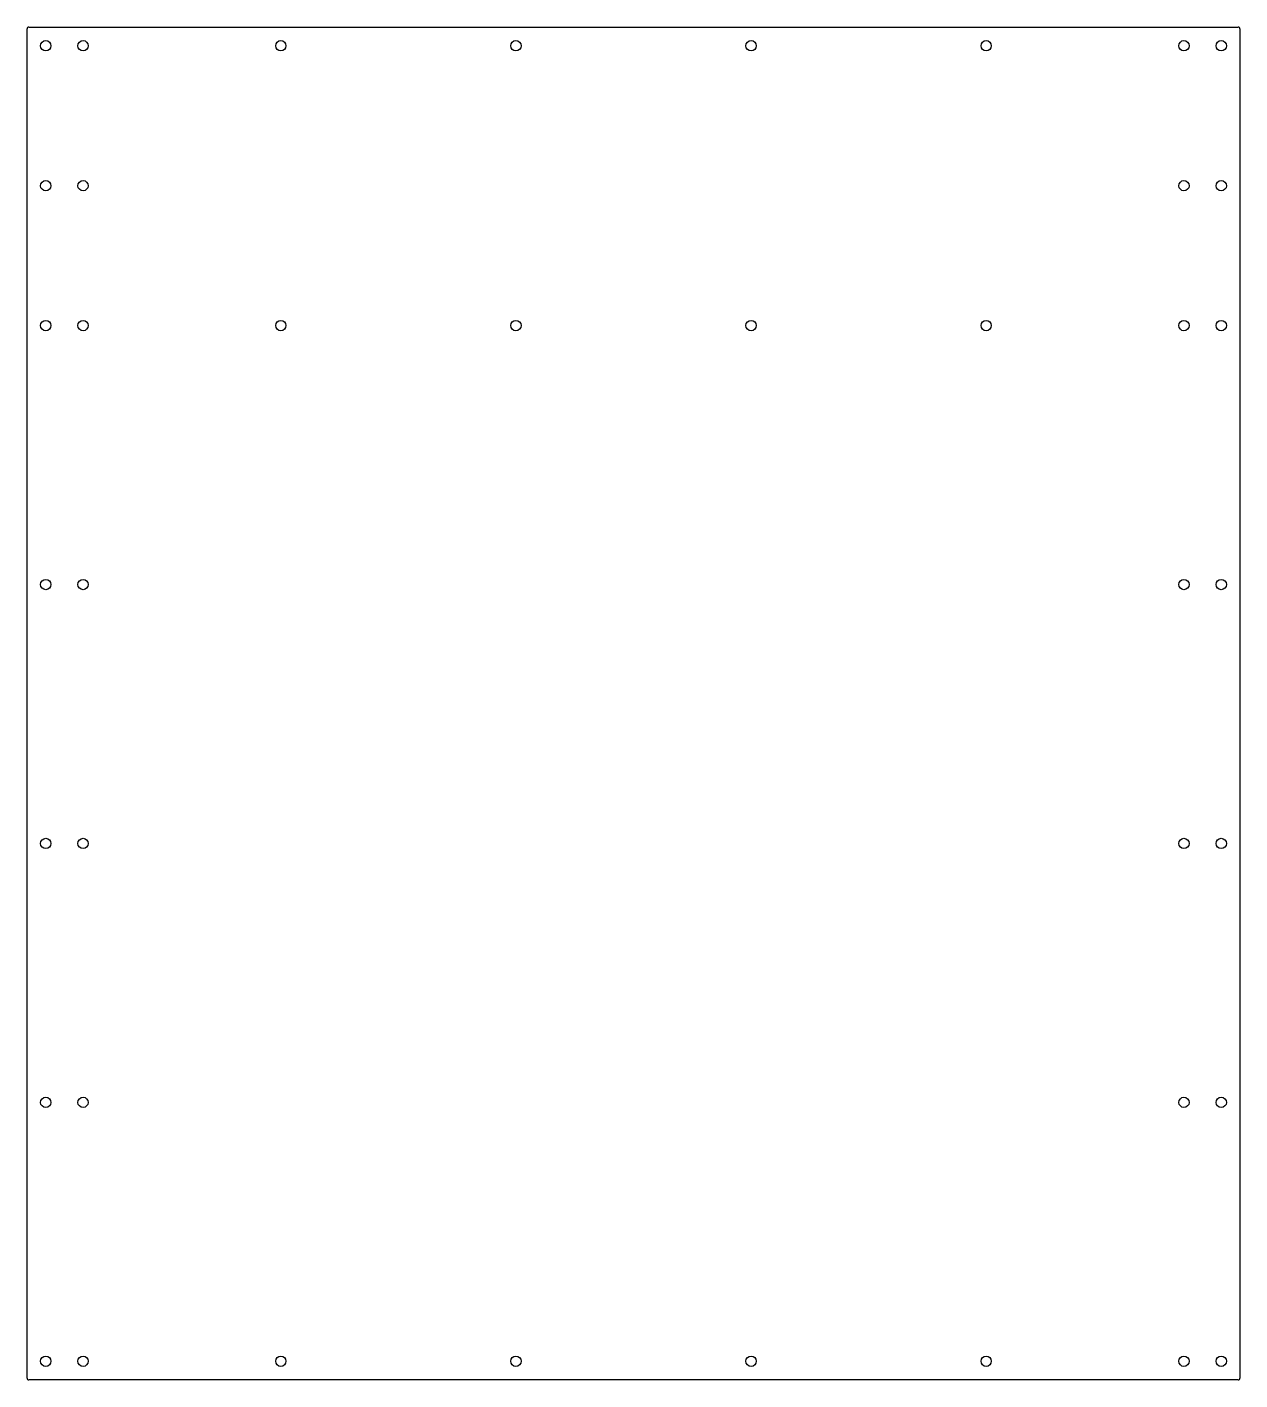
# Model space of a CAD drawing. Header units: millimetres. Extents: x -325 to 325, y -362 to 362.
import ezdxf

# ---------------------------------------------------------------- set-up
doc = ezdxf.new("R2010")
doc.units = ezdxf.units.MM

msp = doc.modelspace()

# ---------------------------------------------------------------- linework, layer by layer
at = {"color": 7, "linetype": 'Continuous', "lineweight": 25}
for p, q in [((-324, 362.5), (324, 362.5)), ((-325, -361.5), (-325, 361.5)), ((325, 361.5), (325, -361.5)), ((324, -362.5), (-324, -362.5))]:
    msp.add_line(p, q, dxfattribs=at)
for centre in [(-315, 352.5), (-295, 352.5), (-189, 352.5), (-63, 352.5), (63, 352.5), (189, 352.5), (315, 352.5), (295, 352.5), (-315, 277.5), (-295, 277.5), (295, 277.5), (315, 277.5), (-315, 202.5), (-295, 202.5), (-189, 202.5), (-63, 202.5), (63, 202.5), (189, 202.5), (295, 202.5), (315, 202.5), (-315, 63.75), (-295, 63.75), (295, 63.75), (315, 63.75), (-315, -75), (-295, -75), (295, -75), (315, -75), (-315, -213.75), (-295, -213.75), (295, -213.75), (315, -213.75), (-315, -352.5), (-295, -352.5), (-189, -352.5), (-63, -352.5), (63, -352.5), (189, -352.5), (295, -352.5), (315, -352.5)]:
    msp.add_circle(centre, 2.75, dxfattribs=at)
for centre, start, end in [((-324, 361.5), 90, 180), ((324, 361.5), 0, 90), ((-324, -361.5), 180, 270), ((324, -361.5), 270, 0)]:
    msp.add_arc(centre, 1, start, end, dxfattribs=at)

doc.saveas('drawing.dxf')
